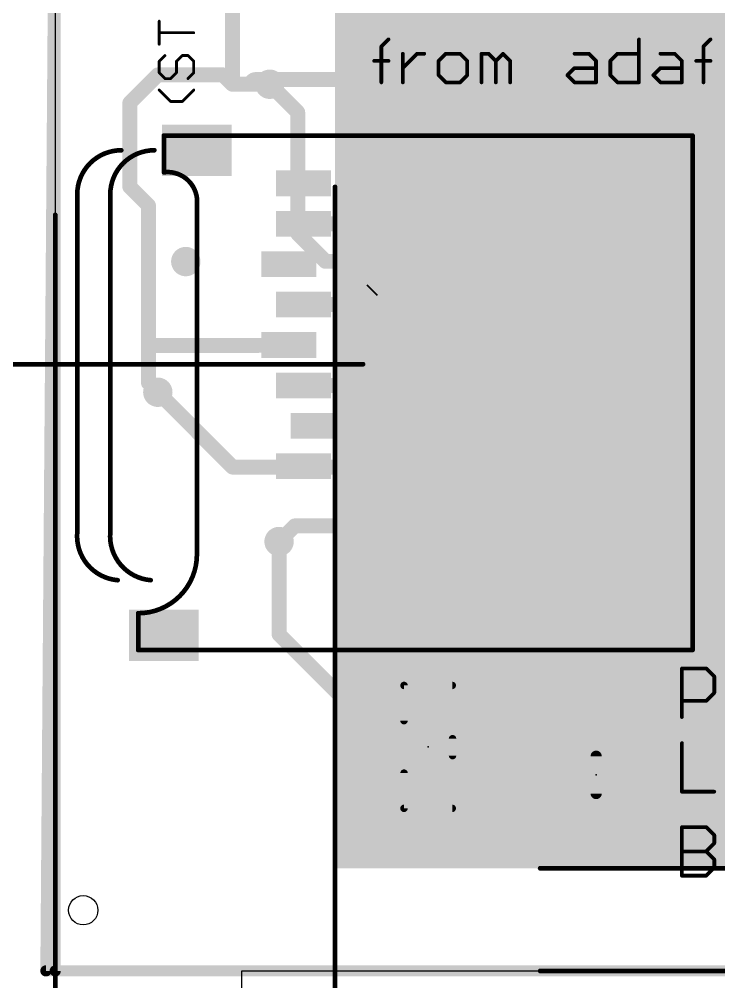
# Model space of a CAD drawing. Extents: x -21 to 66.3, y -17.3 to 56.8.
# Drawn here: x -0.98 to 18.07, y -0.3 to 25.9 of the extents above; entities that cross this region are included whole.
import ezdxf

# ---------------------------------------------------------------- set-up
doc = ezdxf.new("R2010")
doc.units = 0
for name, color, linetype in [('1', 12, 'CONTINUOUS'), ('16', 132, 'CONTINUOUS'), ('18', 110, 'CONTINUOUS'), ('20', 53, 'CONTINUOUS'), ('21', 40, 'CONTINUOUS'), ('23', 53, 'CONTINUOUS'), ('47', 253, 'CONTINUOUS'), ('52', 253, 'CONTINUOUS')]:
    doc.layers.add(name, color=color, linetype=linetype)

# ---------------------------------------------------------------- blocks, each defined once
blk = doc.blocks.new('RECT')
blk.add_solid([(-0.5, -0.5), (0.5, -0.5), (-0.5, 0.5), (0.5, 0.5)])
blk = doc.blocks.new('ROUNDV')
at = {"const_width": 0.5}
blk.add_lwpolyline([(0, -0.25, 1), (0, 0.25, 1), (0, -0.25)], format="xyb", dxfattribs=at)

msp = doc.modelspace()

# ---------------------------------------------------------------- linework, layer by layer
at = {"layer": '1'}
for points, const_width in [([(-0.254, 0), (0, 33.02)], 0.3048), ([(4.826, 26.731), (4.826, 24.13)], 0.4064), ([(2.032, 23.622), (2.794, 24.384)], 0.4064), ([(2.794, 24.384), (4.572, 24.384)], 0.4064), ([(4.572, 24.384), (4.826, 24.13)], 0.4064), ([(5.461, 24.257), (22.225, 24.257)], 0.4064), ([(5.334, 24.13), (4.826, 24.13)], 0.4064), ([(5.842, 24.13), (5.334, 24.13)], 0.4064), ([(2.032, 21.336), (2.032, 23.622)], 0.4064), ([(10.681, 20.333), (12.192, 21.844)], 0.4064), ([(2.54, 20.828), (2.032, 21.336)], 0.4064), ([(2.54, 20.828), (2.54, 17.018)], 0.4064), ([(6.759, 20.333), (10.681, 20.333)], 0.4064), ([(12.545, 18.133), (13.716, 19.304)], 0.4064), ([(13.716, 19.304), (20.5486, 19.304)], 0.4064), ([(6.759, 18.133), (12.192, 18.133)], 0.4064), ([(12.192, 18.133), (12.545, 18.133)], 0.4064), ([(12.631, 15.933), (13.843, 17.145)], 0.4064), ([(13.843, 17.145), (13.716, 17.018)], 0.4064), ([(2.54, 17.018), (5.074, 17.018)], 0.4064), ([(2.54, 16.002), (2.54, 17.018)], 0.4064), ([(5.074, 17.018), (6.359, 17.033)], 0.4064), ([(13.716, 17.018), (20.2946, 17.018)], 0.4064), ([(2.794, 15.748), (2.54, 16.002)], 0.4064), ([(6.759, 15.933), (12.631, 15.933)], 0.4064), ([(7.159, 14.833), (11.329, 14.833)], 0.4064), ([(11.329, 14.833), (15.494, 10.668)], 0.4064), ([(6.096, 9.16), (6.096, 11.684)], 0.4064), ([(15.494, 10.668), (23.114, 10.668)], 0.4064), ([(9.16, 6.096), (6.096, 9.16)], 0.4064), ([(15.748, 8.89), (15.748, 5.4)], 0.4064), ([(11.348, 5.334), (11.16, 5.146)], 0.4064), ([(13.782, 5.334), (11.348, 5.334)], 0.4064), ([(13.716, 5.268), (13.782, 5.334)], 0.4064), ([(15.748, 5.4), (15.682, 5.334)], 0.4064), ([(13.716, 4.318), (13.716, 5.268)], 0.4064), ([(14.224, 3.81), (13.716, 4.318)], 0.4064), ([(42.545, 3.81), (14.224, 3.81)], 0.4064), ([(43.942, 0), (-0.254, 0)], 0.3048)]:
    msp.add_lwpolyline(points, dxfattribs=dict(at, const_width=const_width))
for points, const_width in [([(2.794, 24.4856, 1), (2.794, 24.2824)], 0.2032), ([(2.8658, 24.3122, 1), (2.7222, 24.4558)], 0.2032), ([(4.6438, 24.4558, 1), (4.5002, 24.3122)], 0.2032), ([(4.572, 24.2824, 1), (4.572, 24.4856)], 0.2032), ([(5.461, 24.257, 0.4142), (5.334, 24.13)], 0.4064), ([(5.461, 24.3586, 1), (5.461, 24.1554)], 0.2032), ([(5.461, 24.1554, 1), (5.461, 24.3586)], 0.2032), ([(4.826, 24.2316, 1), (4.826, 24.0284)], 0.2032), ([(4.7244, 24.13, 1), (4.9276, 24.13)], 0.2032), ([(4.7542, 24.0582, 1), (4.8978, 24.2018)], 0.2032), ([(5.334, 24.2316, 1), (5.334, 24.0284)], 0.2032), ([(5.2324, 24.13, 1), (5.4356, 24.13)], 0.2032), ([(5.334, 24.0284, 1), (5.334, 24.2316)], 0.2032), ([(5.842, 24.0284, 1), (5.842, 24.2316)], 0.2032), ([(2.1336, 23.622, 1), (1.9304, 23.622)], 0.2032), ([(1.9602, 23.6938, 1), (2.1038, 23.5502)], 0.2032), ([(12.2638, 21.7722, 1), (12.1202, 21.9158)], 0.2032), ([(2.1038, 21.4078, 1), (1.9602, 21.2642)], 0.2032), ([(1.9304, 21.336, 1), (2.1336, 21.336)], 0.2032), ([(2.6416, 20.828, 1), (2.4384, 20.828)], 0.2032), ([(2.4682, 20.7562, 1), (2.6118, 20.8998)], 0.2032), ([(6.759, 20.4346, 1), (6.759, 20.2314)], 0.2032), ([(10.6092, 20.4048, 1), (10.7528, 20.2612)], 0.2032), ([(10.681, 20.2314, 1), (10.681, 20.4346)], 0.2032), ([(13.716, 19.4056, 1), (13.716, 19.2024)], 0.2032), ([(13.7878, 19.2322, 1), (13.6442, 19.3758)], 0.2032), ([(6.759, 18.2346, 1), (6.759, 18.0314)], 0.2032), ([(12.192, 18.2346, 1), (12.192, 18.0314)], 0.2032), ([(12.192, 18.0314, 1), (12.192, 18.2346)], 0.2032), ([(12.545, 18.0314, 1), (12.545, 18.2346)], 0.2032), ([(12.4732, 18.2048, 1), (12.6168, 18.0612)], 0.2032), ([(13.9148, 17.0732, 1), (13.7712, 17.2168)], 0.2032), ([(13.9148, 17.0732, 1), (13.7712, 17.2168)], 0.2032), ([(2.54, 17.1196, 1), (2.54, 16.9164)], 0.2032), ([(2.6416, 17.018, 1), (2.4384, 17.018)], 0.2032), ([(2.4384, 17.018, 1), (2.6416, 17.018)], 0.2032), ([(5.0728, 17.1196, 1), (5.0752, 16.9164)], 0.2032), ([(5.074, 16.9164, 1), (5.074, 17.1196)], 0.2032), ([(6.3602, 16.9314, 1), (6.3578, 17.1346)], 0.2032), ([(13.716, 17.1196, 1), (13.716, 16.9164)], 0.2032), ([(13.6442, 17.0898, 1), (13.7878, 16.9462)], 0.2032), ([(2.4384, 16.002, 1), (2.6416, 16.002)], 0.2032), ([(2.6118, 16.0738, 1), (2.4682, 15.9302)], 0.2032), ([(6.759, 16.0346, 1), (6.759, 15.8314)], 0.2032), ([(12.5592, 16.0048, 1), (12.7028, 15.8612)], 0.2032), ([(12.631, 15.8314, 1), (12.631, 16.0346)], 0.2032), ([(2.7222, 15.6762, 1), (2.8658, 15.8198)], 0.2032), ([(7.159, 14.9346, 1), (7.159, 14.7314)], 0.2032), ([(11.4008, 14.9048, 1), (11.2572, 14.7612)], 0.2032), ([(11.329, 14.7314, 1), (11.329, 14.9346)], 0.2032), ([(6.1976, 11.684, 1), (5.9944, 11.684)], 0.2032), ([(15.494, 10.7696, 1), (15.494, 10.5664)], 0.2032), ([(15.4222, 10.5962, 1), (15.5658, 10.7398)], 0.2032), ([(5.9944, 9.16, 1), (6.1976, 9.16)], 0.2032), ([(6.1678, 9.2318, 1), (6.0242, 9.0882)], 0.2032), ([(15.8496, 8.89, 1), (15.6464, 8.89)], 0.2032), ([(9.0882, 6.0242, 1), (9.2318, 6.1678)], 0.2032), ([(11.348, 5.4356, 1), (11.348, 5.2324)], 0.2032), ([(11.4198, 5.2622, 1), (11.2762, 5.4058)], 0.2032), ([(13.8538, 5.2622, 1), (13.7102, 5.4058)], 0.2032), ([(13.782, 5.2324, 1), (13.782, 5.4356)], 0.2032), ([(15.6102, 5.4058, 1), (15.7538, 5.2622)], 0.2032), ([(15.6464, 5.4, 1), (15.8496, 5.4)], 0.2032), ([(15.8198, 5.3282, 1), (15.6762, 5.4718)], 0.2032), ([(11.0882, 5.2178, 1), (11.2318, 5.0742)], 0.2032), ([(13.8176, 5.268, 1), (13.6144, 5.268)], 0.2032), ([(13.6442, 5.3398, 1), (13.7878, 5.1962)], 0.2032), ([(13.7878, 4.3898, 1), (13.6442, 4.2462)], 0.2032), ([(13.6144, 4.318, 1), (13.8176, 4.318)], 0.2032), ([(14.224, 3.9116, 1), (14.224, 3.7084)], 0.2032), ([(14.1522, 3.7382, 1), (14.2958, 3.8818)], 0.2032), ([(-0.254, 0.0762, 1), (-0.254, -0.0762)], 0.1524), ([(-0.3302, 0.0006, 1), (-0.1778, -0.0006)], 0.1524)]:
    msp.add_lwpolyline(points, format="xyb", dxfattribs=dict(at, const_width=const_width))
at = {"layer": '16'}
for points, const_width in [([(0, 0), (0, 33.02)], 0.3048), ([(6.604, 23.368), (5.842, 24.13)], 0.4064), ([(6.604, 20.066), (6.604, 23.368)], 0.4064), ([(12.192, 21.844), (38.608, 21.844)], 0.4064), ([(6.604, 20.066), (7.36, 19.31)], 0.4064), ([(11.43, 20.066), (9.906, 18.542)], 0.4064), ([(11.43, 20.066), (28.194, 20.066)], 0.4064), ([(7.36, 19.31), (8.617, 19.31)], 0.4064), ([(10.09, 17.71), (11.684, 19.304)], 0.4064), ([(11.684, 19.304), (26.416, 19.304)], 0.4064), ([(8.649, 18.542), (8.617, 18.51)], 0.4064), ([(9.906, 18.542), (8.649, 18.542)], 0.4064), ([(10.969, 16.91), (12.192, 18.133)], 0.4064), ([(8.617, 17.71), (10.09, 17.71)], 0.4064), ([(12.808, 16.11), (13.843, 17.145)], 0.4064), ([(13.57, 16.91), (13.843, 17.145)], 0.4064), ([(8.617, 16.91), (10.969, 16.91)], 0.4064), ([(8.617, 16.11), (12.808, 16.11)], 0.4064), ([(4.832, 13.71), (2.794, 15.748)], 0.4064), ([(8.617, 15.31), (17.456, 15.31)], 0.4064), ([(17.456, 15.31), (18.542, 14.224)], 0.4064), ([(8.617, 13.71), (4.832, 13.71)], 0.4064), ([(8.617, 12.91), (8.617, 13.71)], 0.4064), ([(8.617, 12.91), (11.728, 12.91)], 0.4064), ([(11.728, 12.91), (15.748, 8.89)], 0.4064), ([(6.522, 12.11), (6.096, 11.684)], 0.4064), ([(8.617, 12.11), (6.522, 12.11)], 0.4064), ([(43.942, 0), (0, 0)], 0.3048)]:
    msp.add_lwpolyline(points, dxfattribs=dict(at, const_width=const_width))
for points, const_width in [([(5.9138, 24.2018, 1), (5.7702, 24.0582)], 0.2032), ([(6.7056, 23.368, 1), (6.5024, 23.368)], 0.2032), ([(6.5322, 23.2962, 1), (6.6758, 23.4398)], 0.2032), ([(12.192, 21.9456, 1), (12.192, 21.7424)], 0.2032), ([(6.6758, 20.1378, 1), (6.5322, 19.9942)], 0.2032), ([(11.43, 20.1676, 1), (11.43, 19.9644)], 0.2032), ([(11.5018, 19.9942, 1), (11.3582, 20.1378)], 0.2032), ([(6.5024, 20.066, 1), (6.7056, 20.066)], 0.2032), ([(7.36, 19.4116, 1), (7.36, 19.2084)], 0.2032), ([(7.2882, 19.2382, 1), (7.4318, 19.3818)], 0.2032), ([(8.617, 19.2084, 1), (8.617, 19.4116)], 0.2032), ([(11.684, 19.4056, 1), (11.684, 19.2024)], 0.2032), ([(11.7558, 19.2322, 1), (11.6122, 19.3758)], 0.2032), ([(8.5452, 18.5818, 1), (8.6888, 18.4382)], 0.2032), ([(8.649, 18.6436, 1), (8.649, 18.4404)], 0.2032), ([(8.7208, 18.4702, 1), (8.5772, 18.6138)], 0.2032), ([(9.8342, 18.6138, 1), (9.9778, 18.4702)], 0.2032), ([(9.906, 18.4404, 1), (9.906, 18.6436)], 0.2032), ([(12.2638, 18.0612, 1), (12.1202, 18.2048)], 0.2032), ([(8.617, 17.8116, 1), (8.617, 17.6084)], 0.2032), ([(10.0182, 17.7818, 1), (10.1618, 17.6382)], 0.2032), ([(10.09, 17.6084, 1), (10.09, 17.8116)], 0.2032), ([(13.9148, 17.0732, 1), (13.7712, 17.2168)], 0.2032), ([(13.9093, 17.068, 1), (13.7767, 17.222)], 0.2032), ([(8.617, 17.0116, 1), (8.617, 16.8084)], 0.2032), ([(10.8972, 16.9818, 1), (11.0408, 16.8382)], 0.2032), ([(10.969, 16.8084, 1), (10.969, 17.0116)], 0.2032), ([(13.5037, 16.987, 1), (13.6363, 16.833)], 0.2032), ([(8.617, 16.2116, 1), (8.617, 16.0084)], 0.2032), ([(12.7362, 16.1818, 1), (12.8798, 16.0382)], 0.2032), ([(12.808, 16.0084, 1), (12.808, 16.2116)], 0.2032), ([(2.8658, 15.8198, 1), (2.7222, 15.6762)], 0.2032), ([(8.617, 15.4116, 1), (8.617, 15.2084)], 0.2032), ([(17.5278, 15.3818, 1), (17.3842, 15.2382)], 0.2032), ([(17.456, 15.2084, 1), (17.456, 15.4116)], 0.2032), ([(4.832, 13.8116, 1), (4.832, 13.6084)], 0.2032), ([(4.7602, 13.6382, 1), (4.9038, 13.7818)], 0.2032), ([(8.7186, 13.71, 1), (8.5154, 13.71)], 0.2032), ([(8.617, 13.6084, 1), (8.617, 13.8116)], 0.2032), ([(8.617, 13.0116, 1), (8.617, 12.8084)], 0.2032), ([(11.7998, 12.9818, 1), (11.6562, 12.8382)], 0.2032), ([(11.728, 12.8084, 1), (11.728, 13.0116)], 0.2032), ([(8.5154, 12.91, 1), (8.7186, 12.91)], 0.2032), ([(6.522, 12.2116, 1), (6.522, 12.0084)], 0.2032), ([(6.5938, 12.0382, 1), (6.4502, 12.1818)], 0.2032), ([(8.617, 12.0084, 1), (8.617, 12.2116)], 0.2032), ([(6.0242, 11.7558, 1), (6.1678, 11.6122)], 0.2032), ([(15.6762, 8.8182, 1), (15.8198, 8.9618)], 0.2032), ([(0, 0.0762, 1), (0, -0.0762)], 0.1524), ([(-0.0762, 0, 1), (0.0762, 0)], 0.1524)]:
    msp.add_lwpolyline(points, format="xyb", dxfattribs=dict(at, const_width=const_width))
at = {"layer": '20'}
for p, q in [((0, 35.56), (0, -2.54)), ((5.08, -2.54), (5.08, 0)), ((5.08, 0), (39.37, 0))]:
    msp.add_line(p, q, dxfattribs=at)
msp.add_circle((0.762, 1.651), 0.4, dxfattribs=at)
at = {"layer": '21'}
for points, const_width in [([(2.8503, 25.8464, 1), (2.8122, 25.8464)], 0.0381), ([(2.8313, 25.5519, 1), (2.8313, 25.5138)], 0.0381), ([(3.7719, 25.5138, 1), (3.7719, 25.5519)], 0.0381), ([(2.8122, 25.2193, 1), (2.8503, 25.2193)], 0.0381), ([(8.8637, 25.1733, 1), (8.8997, 25.1373)], 0.0508), ([(8.9071, 25.1553, 1), (8.8563, 25.1553)], 0.0508), ([(9.0946, 25.3322, 1), (9.0586, 25.3682)], 0.0508), ([(15.9235, 25.3502, 1), (15.8727, 25.3502)], 0.0508), ([(17.6342, 25.1733, 1), (17.6701, 25.1373)], 0.0508), ([(17.6776, 25.1553, 1), (17.6268, 25.1553)], 0.0508), ([(17.865, 25.3322, 1), (17.8291, 25.3682)], 0.0508), ([(3.0015, 24.8974, 1), (2.9746, 24.9243)], 0.0381), ([(3.4584, 24.9299, 1), (3.4584, 24.8918)], 0.0381), ([(3.4718, 24.8974, 1), (3.4449, 24.9243)], 0.0381), ([(3.6286, 24.9243, 1), (3.6017, 24.8974)], 0.0381), ([(3.6151, 24.8918, 1), (3.6151, 24.9299)], 0.0381), ([(9.4918, 24.9604, 1), (9.441, 24.9604)], 0.0508), ([(9.8562, 24.9858, 1), (9.8562, 24.935)], 0.0508), ([(9.8742, 24.9424, 1), (9.8382, 24.9784)], 0.0508), ([(10.0511, 24.935, 1), (10.0511, 24.9858)], 0.0508), ([(10.6358, 24.9858, 1), (10.6358, 24.935)], 0.0508), ([(10.6538, 24.9424, 1), (10.6178, 24.9784)], 0.0508), ([(11.0436, 24.9784, 1), (11.0076, 24.9424)], 0.0508), ([(11.0256, 24.935, 1), (11.0256, 24.9858)], 0.0508), ([(11.6357, 24.9604, 1), (11.5849, 24.9604)], 0.0508), ([(11.6103, 24.9858, 1), (11.6103, 24.935)], 0.0508), ([(11.8231, 24.9784, 1), (11.7872, 24.9424)], 0.0508), ([(11.8052, 24.935, 1), (11.8052, 24.9858)], 0.0508), ([(12.2129, 24.9784, 1), (12.177, 24.9424)], 0.0508), ([(12.2129, 24.9424, 1), (12.177, 24.9784)], 0.0508), ([(14.144, 24.9858, 1), (14.144, 24.935)], 0.0508), ([(14.5517, 24.9784, 1), (14.5158, 24.9424)], 0.0508), ([(14.5338, 24.935, 1), (14.5338, 24.9858)], 0.0508), ([(15.3134, 24.9858, 1), (15.3134, 24.935)], 0.0508), ([(15.3313, 24.9424, 1), (15.2954, 24.9784)], 0.0508), ([(15.8981, 24.935, 1), (15.8981, 24.9858)], 0.0508), ([(16.4828, 24.9858, 1), (16.4828, 24.935)], 0.0508), ([(16.8905, 24.9784, 1), (16.8546, 24.9424)], 0.0508), ([(16.8726, 24.935, 1), (16.8726, 24.9858)], 0.0508), ([(2.8503, 24.7541, 1), (2.8122, 24.7541)], 0.0381), ([(2.8178, 24.7675, 1), (2.8448, 24.7406)], 0.0381), ([(3.3207, 24.7541, 1), (3.2826, 24.7541)], 0.0381), ([(3.2881, 24.7675, 1), (3.3151, 24.7406)], 0.0381), ([(3.791, 24.7541, 1), (3.7529, 24.7541)], 0.0381), ([(3.7584, 24.7406, 1), (3.7854, 24.7675)], 0.0381), ([(8.6868, 24.7909, 1), (8.6868, 24.7401)], 0.0508), ([(9.0766, 24.7401, 1), (9.0766, 24.7909)], 0.0508), ([(10.4229, 24.7835, 1), (10.4589, 24.7475)], 0.0508), ([(10.4663, 24.7655, 1), (10.4155, 24.7655)], 0.0508), ([(11.2459, 24.7655, 1), (11.1951, 24.7655)], 0.0508), ([(11.2025, 24.7475, 1), (11.2385, 24.7835)], 0.0508), ([(11.9821, 24.7835, 1), (12.018, 24.7475)], 0.0508), ([(12.0255, 24.7655, 1), (11.9747, 24.7655)], 0.0508), ([(11.9821, 24.7475, 1), (12.018, 24.7835)], 0.0508), ([(12.4153, 24.7655, 1), (12.3645, 24.7655)], 0.0508), ([(12.3719, 24.7475, 1), (12.4078, 24.7835)], 0.0508), ([(14.7541, 24.7655, 1), (14.7033, 24.7655)], 0.0508), ([(14.7107, 24.7475, 1), (14.7466, 24.7835)], 0.0508), ([(15.1005, 24.7835, 1), (15.1364, 24.7475)], 0.0508), ([(15.1439, 24.7655, 1), (15.0931, 24.7655)], 0.0508), ([(17.0929, 24.7655, 1), (17.0421, 24.7655)], 0.0508), ([(17.0495, 24.7475, 1), (17.0854, 24.7835)], 0.0508), ([(17.4573, 24.7909, 1), (17.4573, 24.7401)], 0.0508), ([(17.8471, 24.7401, 1), (17.8471, 24.7909)], 0.0508), ([(2.8122, 24.4405, 1), (2.8503, 24.4405)], 0.0381), ([(2.8448, 24.454, 1), (2.8178, 24.4271)], 0.0381), ([(3.2826, 24.4405, 1), (3.3207, 24.4405)], 0.0381), ([(3.3151, 24.4271, 1), (3.2881, 24.454)], 0.0381), ([(3.7529, 24.4405, 1), (3.791, 24.4405)], 0.0381), ([(3.7854, 24.4271, 1), (3.7584, 24.454)], 0.0381), ([(9.4484, 24.5886, 1), (9.4844, 24.5526)], 0.0508), ([(10.4589, 24.3937, 1), (10.4229, 24.3577)], 0.0508), ([(10.4155, 24.3757, 1), (10.4663, 24.3757)], 0.0508), ([(11.1951, 24.3757, 1), (11.2459, 24.3757)], 0.0508), ([(11.2385, 24.3577, 1), (11.2025, 24.3937)], 0.0508), ([(13.967, 24.3937, 1), (13.9311, 24.3577)], 0.0508), ([(13.9311, 24.3937, 1), (13.967, 24.3577)], 0.0508), ([(14.144, 24.596, 1), (14.144, 24.5452)], 0.0508), ([(14.1619, 24.5526, 1), (14.126, 24.5886)], 0.0508), ([(14.7287, 24.5452, 1), (14.7287, 24.596)], 0.0508), ([(15.1364, 24.3937, 1), (15.1005, 24.3577)], 0.0508), ([(15.0931, 24.3757, 1), (15.1439, 24.3757)], 0.0508), ([(16.3058, 24.3937, 1), (16.2699, 24.3577)], 0.0508), ([(16.2699, 24.3937, 1), (16.3058, 24.3577)], 0.0508), ([(16.4828, 24.596, 1), (16.4828, 24.5452)], 0.0508), ([(16.5007, 24.5526, 1), (16.4648, 24.5886)], 0.0508), ([(17.0675, 24.5452, 1), (17.0675, 24.596)], 0.0508), ([(2.9881, 24.3028, 1), (2.9881, 24.2647)], 0.0381), ([(2.9746, 24.2703, 1), (3.0015, 24.2972)], 0.0381), ([(3.1314, 24.2972, 1), (3.1583, 24.2703)], 0.0381), ([(3.1448, 24.2647, 1), (3.1448, 24.3028)], 0.0381), ([(3.6017, 24.2972, 1), (3.6286, 24.2703)], 0.0381), ([(8.8563, 24.1808, 1), (8.9071, 24.1808)], 0.0508), ([(9.441, 24.1808, 1), (9.4918, 24.1808)], 0.0508), ([(10.6358, 24.2062, 1), (10.6358, 24.1554)], 0.0508), ([(10.6178, 24.1628, 1), (10.6538, 24.1988)], 0.0508), ([(11.0076, 24.1988, 1), (11.0436, 24.1628)], 0.0508), ([(11.0256, 24.1554, 1), (11.0256, 24.2062)], 0.0508), ([(11.5849, 24.1808, 1), (11.6357, 24.1808)], 0.0508), ([(11.9747, 24.1808, 1), (12.0255, 24.1808)], 0.0508), ([(12.3645, 24.1808, 1), (12.4153, 24.1808)], 0.0508), ([(14.144, 24.2062, 1), (14.144, 24.1554)], 0.0508), ([(14.126, 24.1628, 1), (14.1619, 24.1988)], 0.0508), ([(14.7033, 24.1808, 1), (14.7541, 24.1808)], 0.0508), ([(14.7287, 24.1554, 1), (14.7287, 24.2062)], 0.0508), ([(15.3134, 24.2062, 1), (15.3134, 24.1554)], 0.0508), ([(15.2954, 24.1628, 1), (15.3313, 24.1988)], 0.0508), ([(15.8727, 24.1808, 1), (15.9235, 24.1808)], 0.0508), ([(15.8981, 24.1554, 1), (15.8981, 24.2062)], 0.0508), ([(16.4828, 24.2062, 1), (16.4828, 24.1554)], 0.0508), ([(16.4648, 24.1628, 1), (16.5007, 24.1988)], 0.0508), ([(17.0421, 24.1808, 1), (17.0929, 24.1808)], 0.0508), ([(17.0675, 24.1554, 1), (17.0675, 24.2062)], 0.0508), ([(17.6268, 24.1808, 1), (17.6776, 24.1808)], 0.0508), ([(2.8448, 23.9871, 1), (2.8178, 23.9602)], 0.0381), ([(3.7854, 23.9602, 1), (3.7584, 23.9871)], 0.0381), ([(3.1448, 23.6791, 1), (3.1448, 23.641)], 0.0381), ([(3.1314, 23.6466, 1), (3.1583, 23.6736)], 0.0381), ([(3.4449, 23.6736, 1), (3.4718, 23.6466)], 0.0381), ([(3.4584, 23.641, 1), (3.4584, 23.6791)], 0.0381), ([(2.9908, 22.733, 1), (2.9272, 22.733)], 0.0635), ([(2.959, 22.7647, 1), (2.959, 22.7013)], 0.0635), ([(17.3908, 22.733, 1), (17.3273, 22.733)], 0.0635), ([(17.359, 22.7013, 1), (17.359, 22.7647)], 0.0635), ([(1.799, 22.333, 0.4142), (0.599, 21.133)], 0.127), ([(2.699, 22.333, 0.4142), (1.499, 21.133)], 0.127), ([(1.799, 22.3013, 1), (1.799, 22.3648)], 0.0635), ([(2.699, 22.3013, 1), (2.699, 22.3648)], 0.0635), ([(2.9272, 21.733, 1), (2.9908, 21.733)], 0.0635), ([(3.859, 21.033, 0.4142), (2.959, 21.733)], 0.127), ([(2.9551, 21.7645, 1), (2.9629, 21.7015)], 0.0635), ([(0.6307, 21.133, 1), (0.5673, 21.133)], 0.0635), ([(0.5673, 21.133, 1), (0.6307, 21.133)], 0.0635), ([(1.5308, 21.133, 1), (1.4673, 21.133)], 0.0635), ([(1.4673, 21.133, 1), (1.5308, 21.133)], 0.0635), ([(3.8908, 21.033, 1), (3.8272, 21.033)], 0.0635), ([(3.8275, 21.0291, 1), (3.8905, 21.0369)], 0.0635), ([(0.599, 11.933, 0.4142), (1.699, 10.633)], 0.127), ([(0.5673, 11.933, 1), (0.6307, 11.933)], 0.0635), ([(0.6306, 11.9304, 1), (0.5674, 11.9356)], 0.0635), ([(1.499, 11.933, 0.4142), (2.599, 10.633)], 0.127), ([(1.4673, 11.933, 1), (1.5308, 11.933)], 0.0635), ([(1.5306, 11.9304, 1), (1.4674, 11.9356)], 0.0635), ([(2.259, 9.733, 0.4142), (3.859, 11.333)], 0.127), ([(3.8908, 11.333, 1), (3.8272, 11.333)], 0.0635), ([(3.8272, 11.333, 1), (3.8908, 11.333)], 0.0635), ([(1.6964, 10.6014, 1), (1.7016, 10.6646)], 0.0635), ([(2.5964, 10.6014, 1), (2.6016, 10.6646)], 0.0635), ([(2.2908, 9.733, 1), (2.2272, 9.733)], 0.0635), ([(2.259, 9.7648, 1), (2.259, 9.7012)], 0.0635), ([(2.2272, 8.733, 1), (2.2908, 8.733)], 0.0635), ([(2.259, 8.7648, 1), (2.259, 8.7012)], 0.0635), ([(17.3273, 8.733, 1), (17.3908, 8.733)], 0.0635), ([(17.359, 8.7012, 1), (17.359, 8.7648)], 0.0635), ([(17.0942, 8.2307, 1), (17.0434, 8.2307)], 0.0508), ([(17.0688, 8.2561, 1), (17.0688, 8.2053)], 0.0508), ([(17.7477, 8.2487, 1), (17.7118, 8.2128)], 0.0508), ([(17.7298, 8.2053, 1), (17.7298, 8.2561)], 0.0508), ([(9.4996, 7.8192, 1), (9.4996, 7.7176)], 0.1016), ([(9.5504, 7.7684, 1), (9.4488, 7.7684)], 0.1016), ([(10.8124, 7.7176, 1), (10.8124, 7.8192)], 0.1016), ([(17.9755, 8.0104, 1), (17.9247, 8.0104)], 0.0508), ([(17.9321, 7.9924, 1), (17.968, 8.0284)], 0.0508), ([(17.968, 7.5518, 1), (17.9321, 7.5877)], 0.0508), ([(17.0688, 7.3748, 1), (17.0688, 7.324)], 0.0508), ([(17.7118, 7.3674, 1), (17.7477, 7.3315)], 0.0508), ([(17.7298, 7.324, 1), (17.7298, 7.3748)], 0.0508), ([(17.9247, 7.5698, 1), (17.9755, 7.5698)], 0.0508), ([(9.4488, 6.8096, 1), (9.5504, 6.8096)], 0.1016), ([(17.0434, 6.9088, 1), (17.0942, 6.9088)], 0.0508), ([(10.8712, 6.3184, 1), (10.7696, 6.3184)], 0.1016), ([(17.0942, 6.1987, 1), (17.0434, 6.1987)], 0.0508), ([(10.7696, 5.8596, 1), (10.8712, 5.8596)], 0.1016), ([(14.8082, 5.842, 1), (14.6558, 5.842)], 0.1524), ([(9.5504, 5.3824, 1), (9.4488, 5.3824)], 0.1016), ([(14.6558, 4.826, 1), (14.8082, 4.826)], 0.1524), ([(17.0688, 4.9022, 1), (17.0688, 4.8514)], 0.0508), ([(17.0434, 4.8768, 1), (17.0942, 4.8768)], 0.0508), ([(17.9501, 4.8514, 1), (17.9501, 4.9022)], 0.0508), ([(9.4996, 4.4744, 1), (9.4996, 4.3728)], 0.1016), ([(9.4488, 4.4236, 1), (9.5504, 4.4236)], 0.1016), ([(10.8124, 4.3728, 1), (10.8124, 4.4744)], 0.1016), ([(17.0942, 3.9127, 1), (17.0434, 3.9127)], 0.0508), ([(17.0688, 3.9381, 1), (17.0688, 3.8873)], 0.0508), ([(17.7477, 3.9307, 1), (17.7118, 3.8948)], 0.0508), ([(17.7298, 3.8873, 1), (17.7298, 3.9381)], 0.0508), ([(17.9755, 3.6924, 1), (17.9247, 3.6924)], 0.0508), ([(17.9321, 3.6744, 1), (17.968, 3.7104)], 0.0508), ([(17.9247, 3.4721, 1), (17.9755, 3.4721)], 0.0508), ([(17.968, 3.4541, 1), (17.9321, 3.49)], 0.0508), ([(17.0688, 3.2772, 1), (17.0688, 3.2264)], 0.0508), ([(17.7477, 3.2697, 1), (17.7118, 3.2338)], 0.0508), ([(17.7118, 3.2697, 1), (17.7477, 3.2338)], 0.0508), ([(17.7298, 3.2264, 1), (17.7298, 3.2772)], 0.0508), ([(17.9755, 3.0314, 1), (17.9247, 3.0314)], 0.0508), ([(17.9321, 3.0135, 1), (17.968, 3.0494)], 0.0508), ([(17.0688, 2.6162, 1), (17.0688, 2.5654)], 0.0508), ([(17.7118, 2.6088, 1), (17.7477, 2.5728)], 0.0508), ([(17.7298, 2.5654, 1), (17.7298, 2.6162)], 0.0508), ([(17.9247, 2.8111, 1), (17.9755, 2.8111)], 0.0508), ([(17.968, 2.7932, 1), (17.9321, 2.8291)], 0.0508), ([(17.0434, 2.5908, 1), (17.0942, 2.5908)], 0.0508)]:
    msp.add_lwpolyline(points, format="xyb", dxfattribs=dict(at, const_width=const_width))
for points, const_width in [([(2.8313, 25.2193), (2.8313, 25.8464)], 0.0762), ([(3.7719, 25.5328), (2.8313, 25.5328)], 0.0762), ([(8.8817, 25.1553), (9.0766, 25.3502)], 0.1016), ([(8.8817, 24.1808), (8.8817, 25.1553)], 0.1016), ([(15.8981, 25.3502), (15.8981, 24.1808)], 0.1016), ([(17.6522, 25.1553), (17.8471, 25.3502)], 0.1016), ([(17.6522, 24.1808), (17.6522, 25.1553)], 0.1016), ([(2.9881, 24.9108), (2.8313, 24.7541)], 0.0762), ([(3.3016, 24.7541), (3.4584, 24.9108)], 0.0762), ([(3.4584, 24.9108), (3.6151, 24.9108)], 0.0762), ([(3.6151, 24.9108), (3.7719, 24.7541)], 0.0762), ([(9.4664, 24.1808), (9.4664, 24.9604)], 0.1016), ([(9.4664, 24.5706), (9.8562, 24.9604)], 0.1016), ([(9.8562, 24.9604), (10.0511, 24.9604)], 0.1016), ([(10.6358, 24.9604), (10.4409, 24.7655)], 0.1016), ([(11.0256, 24.9604), (10.6358, 24.9604)], 0.1016), ([(11.2205, 24.7655), (11.0256, 24.9604)], 0.1016), ([(11.6103, 24.1808), (11.6103, 24.9604)], 0.1016), ([(11.6103, 24.9604), (11.8052, 24.9604)], 0.1016), ([(11.8052, 24.9604), (12.0001, 24.7655)], 0.1016), ([(12.0001, 24.7655), (12.195, 24.9604)], 0.1016), ([(12.195, 24.9604), (12.3899, 24.7655)], 0.1016), ([(14.144, 24.9604), (14.5338, 24.9604)], 0.1016), ([(14.5338, 24.9604), (14.7287, 24.7655)], 0.1016), ([(15.1185, 24.7655), (15.3134, 24.9604)], 0.1016), ([(15.3134, 24.9604), (15.8981, 24.9604)], 0.1016), ([(16.4828, 24.9604), (16.8726, 24.9604)], 0.1016), ([(16.8726, 24.9604), (17.0675, 24.7655)], 0.1016), ([(2.8313, 24.7541), (2.8313, 24.4405)], 0.0762), ([(3.3016, 24.4405), (3.3016, 24.7541)], 0.0762), ([(3.7719, 24.7541), (3.7719, 24.4405)], 0.0762), ([(8.6868, 24.7655), (9.0766, 24.7655)], 0.1016), ([(10.4409, 24.7655), (10.4409, 24.3757)], 0.1016), ([(11.2205, 24.3757), (11.2205, 24.7655)], 0.1016), ([(12.0001, 24.7655), (12.0001, 24.1808)], 0.1016), ([(12.3899, 24.7655), (12.3899, 24.1808)], 0.1016), ([(14.7287, 24.7655), (14.7287, 24.1808)], 0.1016), ([(15.1185, 24.3757), (15.1185, 24.7655)], 0.1016), ([(17.0675, 24.7655), (17.0675, 24.1808)], 0.1016), ([(17.4573, 24.7655), (17.8471, 24.7655)], 0.1016), ([(2.8313, 24.4405), (2.9881, 24.2838)], 0.0762), ([(3.1448, 24.2838), (3.3016, 24.4405)], 0.0762), ([(3.7719, 24.4405), (3.6151, 24.2838)], 0.0762), ([(10.4409, 24.3757), (10.6358, 24.1808)], 0.1016), ([(11.0256, 24.1808), (11.2205, 24.3757)], 0.1016), ([(13.9491, 24.3757), (14.144, 24.5706)], 0.1016), ([(14.144, 24.1808), (13.9491, 24.3757)], 0.1016), ([(14.144, 24.5706), (14.7287, 24.5706)], 0.1016), ([(15.3134, 24.1808), (15.1185, 24.3757)], 0.1016), ([(16.2879, 24.3757), (16.4828, 24.5706)], 0.1016), ([(16.4828, 24.1808), (16.2879, 24.3757)], 0.1016), ([(16.4828, 24.5706), (17.0675, 24.5706)], 0.1016), ([(2.9881, 24.2838), (3.1448, 24.2838)], 0.0762), ([(10.6358, 24.1808), (11.0256, 24.1808)], 0.1016), ([(14.7287, 24.1808), (14.144, 24.1808)], 0.1016), ([(15.8981, 24.1808), (15.3134, 24.1808)], 0.1016), ([(17.0675, 24.1808), (16.4828, 24.1808)], 0.1016), ([(3.1448, 23.6601), (2.8313, 23.9736)], 0.0762), ([(3.7719, 23.9736), (3.4584, 23.6601)], 0.0762), ([(3.4584, 23.6601), (3.1448, 23.6601)], 0.0762), ([(17.359, 22.733), (2.959, 22.733)], 0.127), ([(2.959, 22.733), (2.959, 21.733)], 0.127), ([(17.359, 8.733), (17.359, 22.733)], 0.127), ([(0.599, 21.133), (0.599, 11.933)], 0.127), ([(1.499, 21.133), (1.499, 11.933)], 0.127), ([(3.859, 21.033), (3.859, 11.333)], 0.127), ([(2.259, 9.733), (2.259, 8.733)], 0.127), ([(2.259, 8.733), (17.359, 8.733)], 0.127), ([(17.0688, 6.9088), (17.0688, 8.2307)], 0.1016), ([(17.0688, 8.2307), (17.7298, 8.2307)], 0.1016), ([(17.7298, 8.2307), (17.9501, 8.0104)], 0.1016), ([(9.4996, 7.7684), (10.8124, 7.7684)], 0.2032), ([(9.4996, 6.8096), (9.4996, 7.7684)], 0.2032), ([(17.9501, 8.0104), (17.9501, 7.5698)], 0.1016), ([(17.9501, 7.5698), (17.7298, 7.3494)], 0.1016), ([(17.7298, 7.3494), (17.0688, 7.3494)], 0.1016), ([(10.8204, 6.3184), (10.8204, 5.8596)], 0.2032), ([(17.0688, 6.1987), (17.0688, 4.8768)], 0.1016), ([(14.732, 5.842), (14.732, 4.826)], 0.3048), ([(9.4996, 4.4236), (9.4996, 5.3824)], 0.2032), ([(17.0688, 4.8768), (17.9501, 4.8768)], 0.1016), ([(10.8124, 4.4236), (9.4996, 4.4236)], 0.2032), ([(17.0688, 2.5908), (17.0688, 3.9127)], 0.1016), ([(17.0688, 3.9127), (17.7298, 3.9127)], 0.1016), ([(17.7298, 3.9127), (17.9501, 3.6924)], 0.1016), ([(17.9501, 3.6924), (17.9501, 3.4721)], 0.1016), ([(17.9501, 3.4721), (17.7298, 3.2518)], 0.1016), ([(17.0688, 3.2518), (17.7298, 3.2518)], 0.1016), ([(17.7298, 3.2518), (17.9501, 3.0314)], 0.1016), ([(17.9501, 3.0314), (17.9501, 2.8111)], 0.1016), ([(17.7298, 2.5908), (17.0688, 2.5908)], 0.1016), ([(17.9501, 2.8111), (17.7298, 2.5908)], 0.1016)]:
    msp.add_lwpolyline(points, dxfattribs=dict(at, const_width=const_width))
at = {"layer": '23'}
for p in [(17.399, 22.733), (10.16, 6.096), (14.732, 5.334)]:
    msp.add_point(p, dxfattribs=at)
at = {"layer": '47', "const_width": 0.13}
for points in [[(7.62, 21.336), (7.62, -9.824)], [(0, 20.574), (0, -9.824)], [(8.382, 16.51), (-4.744, 16.51)], [(0, 11.938), (0, -17.19)], [(13.208, 2.794), (66.212, 2.794)], [(13.208, 0), (66.212, 0)]]:
    msp.add_lwpolyline(points, dxfattribs=at)
at = {"layer": '47', "const_width": 0.065}
for points in [[(7.6525, 21.336, 1), (7.5875, 21.336)], [(0.0325, 20.574, 1), (-0.0325, 20.574)], [(8.382, 16.4775, 1), (8.382, 16.5425)], [(0.0325, 11.938, 1), (-0.0325, 11.938)], [(13.208, 2.8265, 1), (13.208, 2.7615)], [(13.208, 0.0325, 1), (13.208, -0.0325)]]:
    msp.add_lwpolyline(points, format="xyb", dxfattribs=at)

# ---------------------------------------------------------------- block references
at = {"layer": '1', "rotation": 270}
for p, xscale, yscale in [((3.859, 22.333), 1.4, 1.9), ((6.759, 21.433), 0.7, 1.5), ((6.759, 20.333), 0.7, 1.5), ((6.359, 19.233), 0.7, 1.5), ((6.759, 18.133), 0.7, 1.5), ((6.359, 17.033), 0.7, 1.5), ((6.759, 15.933), 0.7, 1.5), ((7.159, 14.833), 0.7, 1.5), ((6.759, 13.733), 0.7, 1.5), ((2.959, 9.133), 1.4, 1.9)]:
    msp.add_blockref('RECT', p, dxfattribs=dict(at, xscale=xscale, yscale=yscale))
at = {"layer": '1'}
for p, xscale, yscale in [((16.959, 20.733), 1.4, 1.8), ((16.959, 14.733), 1.4, 1.8), ((13.782, 5.334), 1.3, 1.5), ((15.682, 5.334), 1.3, 1.5)]:
    msp.add_blockref('RECT', p, dxfattribs=dict(at, xscale=xscale, yscale=yscale))
at = {"layer": '1', "yscale": 1.2, "rotation": 90}
for p in [(11.16, 7.046), (9.16, 6.096), (11.16, 5.146)]:
    msp.add_blockref('RECT', p, dxfattribs=at)
at = {"layer": '16', "xscale": 2, "yscale": 0.5}
for p in [(8.617, 22.51), (8.617, 21.71), (8.617, 20.91), (8.617, 20.11), (8.617, 19.31), (8.617, 18.51), (8.617, 17.71), (8.617, 16.91), (8.617, 16.11), (8.617, 15.31), (8.617, 14.51), (8.617, 13.71), (8.617, 12.91), (8.617, 12.11), (8.617, 11.31), (8.617, 10.51)]:
    msp.add_blockref('RECT', p, dxfattribs=at)
at = {"layer": '18', "xscale": 0.8001, "yscale": 0.8001}
for p in [(5.842, 24.13), (5.842, 24.13), (12.192, 21.844), (12.192, 21.844), (3.556, 19.304), (3.556, 19.304), (12.192, 18.133), (12.192, 18.133), (13.843, 17.145), (13.843, 17.145), (2.794, 15.748), (2.794, 15.748), (16.51, 12.446), (16.51, 12.446), (6.096, 11.684), (6.096, 11.684), (11.938, 9.652), (11.938, 9.652), (15.748, 8.89), (15.748, 8.89)]:
    msp.add_blockref('ROUNDV', p, dxfattribs=at)
at = {"layer": '52', "xscale": 27.432, "yscale": 28.702, "rotation": 90}
msp.add_blockref('RECT', (21.971, 16.51), dxfattribs=at)

doc.saveas('drawing.dxf')
